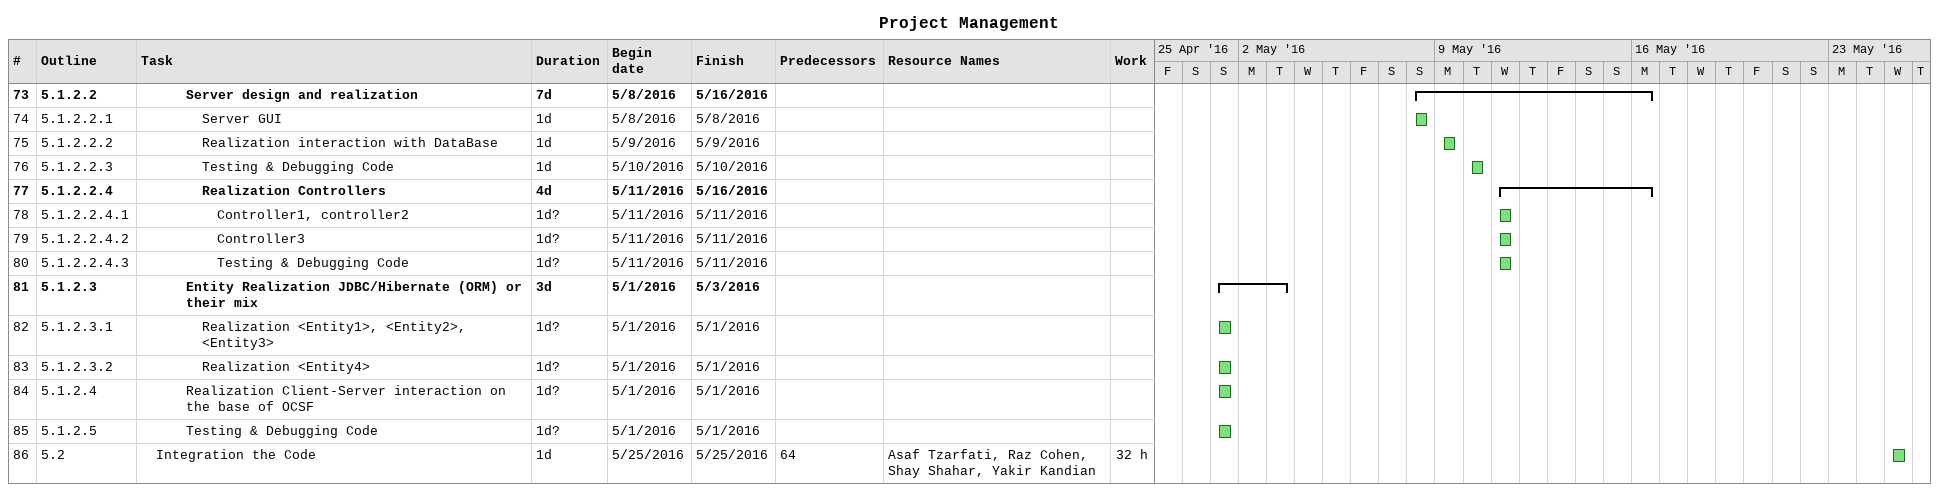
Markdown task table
Project Management

| ID | WBS | Task | Duration | Start | Finish | Predecessors | Resources | Work (h) |
|---|---|---|---|---|---|---|---|---|
| 73 | 5.1.2.2 | **Server design and realization** | 7d | 2016-05-08 | 2016-05-16 |  |  |  |
| 74 | 5.1.2.2.1 | Server GUI | 1d | 2016-05-08 | 2016-05-08 |  |  |  |
| 75 | 5.1.2.2.2 | Realization interaction with DataBase | 1d | 2016-05-09 | 2016-05-09 |  |  |  |
| 76 | 5.1.2.2.3 | Testing & Debugging Code | 1d | 2016-05-10 | 2016-05-10 |  |  |  |
| 77 | 5.1.2.2.4 | **Realization Controllers** | 4d | 2016-05-11 | 2016-05-16 |  |  |  |
| 78 | 5.1.2.2.4.1 | Controller1, controller2 | 1d? | 2016-05-11 | 2016-05-11 |  |  |  |
| 79 | 5.1.2.2.4.2 | Controller3 | 1d? | 2016-05-11 | 2016-05-11 |  |  |  |
| 80 | 5.1.2.2.4.3 | Testing & Debugging Code | 1d? | 2016-05-11 | 2016-05-11 |  |  |  |
| 81 | 5.1.2.3 | **Entity Realization JDBC/Hibernate (ORM) or their mix** | 3d | 2016-05-01 | 2016-05-03 |  |  |  |
| 82 | 5.1.2.3.1 | Realization <Entity1>, <Entity2>, <Entity3> | 1d? | 2016-05-01 | 2016-05-01 |  |  |  |
| 83 | 5.1.2.3.2 | Realization <Entity4> | 1d? | 2016-05-01 | 2016-05-01 |  |  |  |
| 84 | 5.1.2.4 | Realization Client-Server interaction on the base of OCSF | 1d? | 2016-05-01 | 2016-05-01 |  |  |  |
| 85 | 5.1.2.5 | Testing & Debugging Code | 1d? | 2016-05-01 | 2016-05-01 |  |  |  |
| 86 | 5.2 | Integration the Code | 1d | 2016-05-25 | 2016-05-25 | 64 | Asaf Tzarfati, Raz Cohen, Shay Shahar, Yakir Kandian | 32 |
